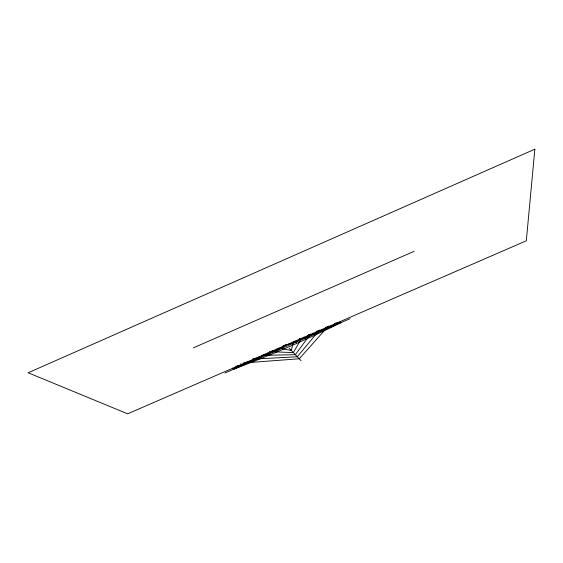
<?xml version="1.0" encoding="UTF-8"?>
<svg xmlns="http://www.w3.org/2000/svg" width="563" height="563" viewBox="0 0 563 563"><rect width="100%" height="100%" fill="white"/><g stroke="black" fill="none" stroke-linecap="round" stroke-linejoin="round"><path stroke-width="0.84" d="M293.548 341.452L291.31 350.439L278.481 348.11M301.677 338.166L293.351 352.586L269.48 351.65M310.53 334.028L295.35 354.69L261.415 355.38M319.453 330.031L297.313 356.759L252.421 359.159M328.44 326.047L299.234 358.779L243.49 362.973M232.42 368.132L233.779 369.152L237.516 365.598M236.024 366.344L242.632 365.31L245.799 362.326M244.933 362.473L251.499 361.46L255.011 358.181M253.857 358.603L260.38 357.611L263.948 354.303M263.604 354.599L269.269 353.747L272.893 350.418M283.463 345.583L296.032 342.142L299.826 338.729M299.044 339.095L304.977 338.257L308.834 334.823M308.045 335.189L313.943 334.366L317.849 330.91M316.223 331.389L322.916 330.474L327.159 326.744M325.259 327.469L331.903 326.575L336.21 322.817M272.119 350.784L278.178 349.883L286.785 344.394M340.094 321.403L340.904 322.669L327.786 329.059A704.137 399.012 -15.6 0 1 247.621 363.839L233.779 369.152M193.482 347.793L414.037 251.372M224.94 372.988L349.919 318.757M334.309 323.542L340.904 322.669M240.668 363.754L242.632 365.31M250.232 360.404L251.499 361.46M259.156 356.527L260.38 357.611M268.094 352.649L269.269 353.747M277.045 348.764L278.178 349.883M289.227 348.251L301.121 360.763M294.991 340.974L296.032 342.142M303.985 337.075L304.977 338.257M312.993 333.162L313.943 334.366M322.015 329.249L322.916 330.474M331.044 325.33L331.903 326.575M534.85 149.181L526.314 240.802L127.653 413.819L28.15 372.776L534.85 149.181"/></g></svg>
